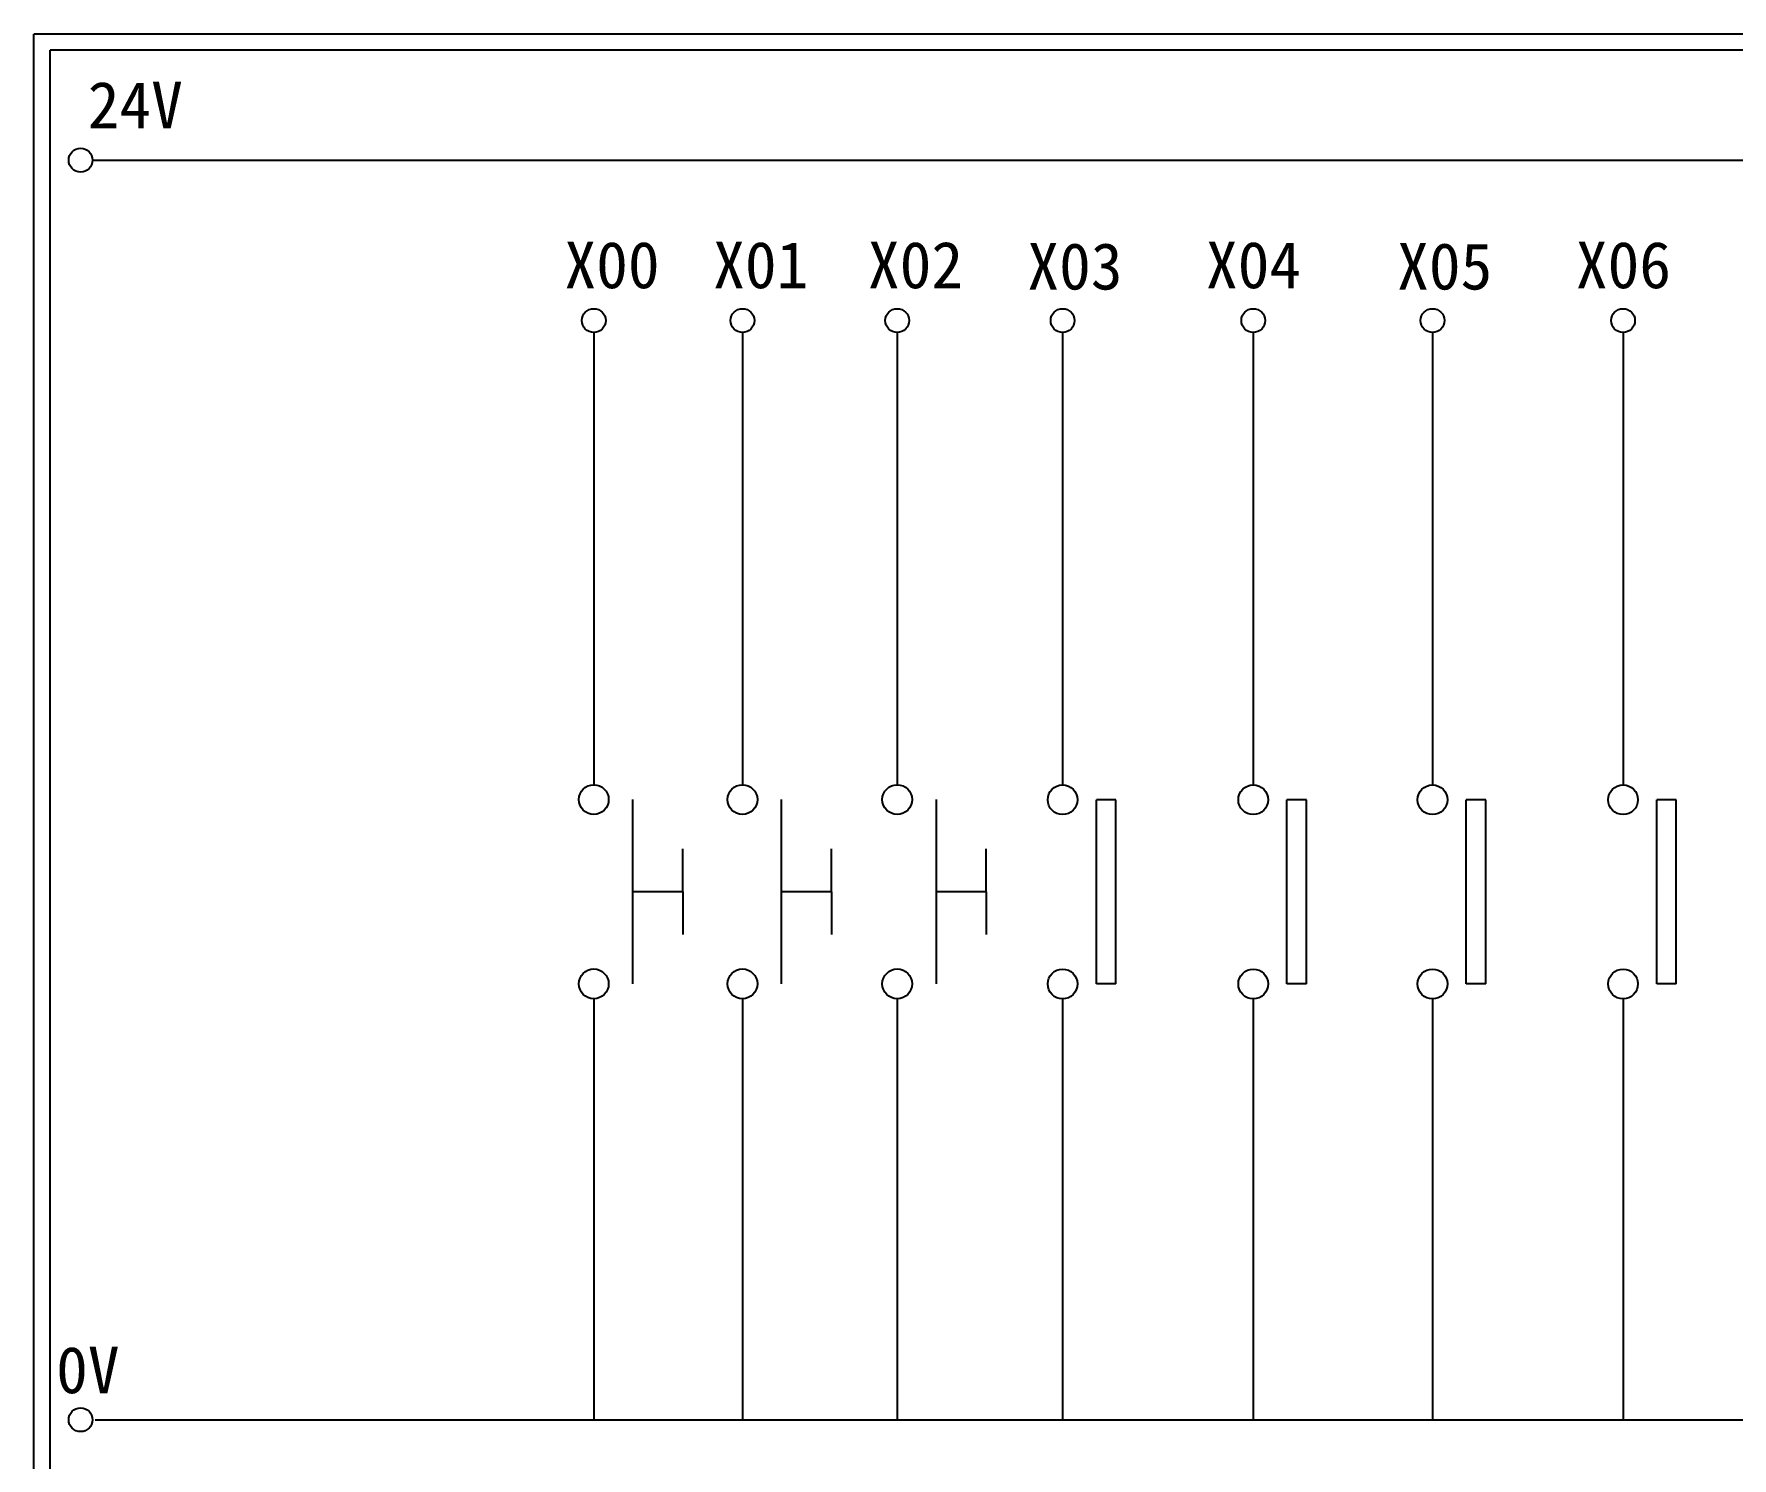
# Model space of a CAD drawing. Extents: x 275 to 562, y 265 to 469.
# Drawn here: x 274.9 to 406, y 358.9 to 468.9 of the extents above; entities that cross this region are included whole.
import ezdxf

# ---------------------------------------------------------------- set-up
doc = ezdxf.new("R2010")
doc.units = 0
doc.layers.get('0').update_dxf_attribs({"linetype": 'CONTINUOUS'})
doc.layers.add('圖框層', color=7, linetype='CONTINUOUS')
doc.layers.add('標尺寸層', color=3, linetype='CONTINUOUS')
doc.styles.add('STSL', font='kaiu.ttf')

msp = doc.modelspace()

# ---------------------------------------------------------------- linework, layer by layer
for p, q in [((358.43, 409.78), (356.93, 409.78)), ((373.14, 409.78), (371.64, 409.78)), ((386.99, 409.78), (385.48, 409.78)), ((401.7, 409.78), (400.2, 409.78)), ((324.99, 402.67), (324.99, 405.98)), ((336.47, 402.67), (336.47, 405.98)), ((348.42, 402.67), (348.42, 405.98)), ((324.99, 402.67), (324.99, 399.36)), ((336.47, 402.67), (336.47, 399.36)), ((348.42, 402.67), (348.42, 399.36)), ((358.43, 395.55), (356.93, 395.55)), ((373.14, 395.55), (371.64, 395.55)), ((386.99, 395.55), (385.48, 395.55)), ((401.7, 395.55), (400.2, 395.55))]:
    msp.add_line(p, q)
at = {"layer": '圖框層', "color": 7}
for p, q in [((561.9, 468.91), (274.9, 468.91)), ((274.9, 264.95), (274.9, 468.91)), ((560.65, 467.66), (276.15, 467.66)), ((276.15, 266.2), (276.15, 467.66))]:
    msp.add_line(p, q, dxfattribs=at)
at = {"layer": '標尺寸層', "color": 7}
for p, q in [((279.42, 459.17), (557.02, 459.17)), ((318.12, 445.86), (318.12, 410.94)), ((329.6, 445.86), (329.6, 410.94)), ((341.55, 445.86), (341.55, 410.94)), ((354.32, 445.86), (354.32, 410.93)), ((369.04, 445.86), (369.04, 410.93)), ((382.88, 445.86), (382.88, 410.93)), ((397.59, 445.86), (397.59, 410.93)), ((321.12, 409.79), (321.12, 395.56)), ((332.6, 409.79), (332.6, 395.56)), ((344.55, 409.79), (344.55, 395.56)), ((356.93, 395.55), (356.93, 409.78)), ((358.43, 395.55), (358.43, 409.78)), ((371.64, 395.55), (371.64, 409.78)), ((373.14, 395.55), (373.14, 409.78)), ((385.48, 395.55), (385.48, 409.78)), ((386.99, 395.55), (386.99, 409.78)), ((400.2, 395.55), (400.2, 409.78)), ((401.7, 395.55), (401.7, 409.78)), ((324.99, 402.67), (321.12, 402.67)), ((336.47, 402.67), (332.6, 402.67)), ((348.42, 402.67), (344.55, 402.67)), ((318.12, 394.41), (318.12, 361.9)), ((329.6, 394.41), (329.6, 361.9)), ((341.55, 394.41), (341.55, 361.9)), ((354.32, 394.41), (354.32, 361.9)), ((354.32, 394.4), (354.32, 361.9)), ((369.04, 394.41), (369.04, 361.9)), ((369.04, 394.4), (369.04, 361.9)), ((382.88, 394.41), (382.88, 361.9)), ((382.88, 394.4), (382.88, 361.9)), ((397.59, 394.41), (397.59, 361.9)), ((397.59, 394.4), (397.59, 361.9)), ((279.63, 361.9), (557.5, 361.9))]:
    msp.add_line(p, q, dxfattribs=at)
for centre, radius in [((278.5, 459.17), 0.92), ((318.12, 446.78), 0.92), ((329.6, 446.78), 0.92), ((341.55, 446.78), 0.92), ((354.32, 446.78), 0.92), ((354.32, 446.78), 0.92), ((369.04, 446.78), 0.92), ((382.88, 446.78), 0.92), ((382.88, 446.78), 0.92), ((397.59, 446.78), 0.92), ((318.12, 409.79), 1.15), ((329.6, 409.79), 1.15), ((341.55, 409.79), 1.15), ((354.32, 409.78), 1.15), ((369.04, 409.78), 1.15), ((382.88, 409.78), 1.15), ((397.59, 409.78), 1.15), ((318.12, 395.56), 1.15), ((329.6, 395.56), 1.15), ((341.55, 395.56), 1.15), ((354.32, 395.55), 1.15), ((369.04, 395.55), 1.15), ((382.88, 395.55), 1.15), ((397.59, 395.55), 1.15), ((278.5, 361.9), 0.92)]:
    msp.add_circle(centre, radius, dxfattribs=at)

# ---------------------------------------------------------------- texts
at = {"layer": '圖框層', "color": 4, "style": 'STSL'}
for s, p in [('24V', (279.05, 461.63)), ('X00', (315.86, 449.28)), ('X01', (327.34, 449.28)), ('X02', (339.29, 449.28)), ('X03', (351.6, 449.18)), ('X04', (365.39, 449.28)), ('X05', (380.15, 449.18)), ('X06', (393.95, 449.28)), ('0V', (276.61, 363.95))]:
    msp.add_text(s, height=3.6, dxfattribs=at).set_placement(p)

doc.saveas('drawing.dxf')
